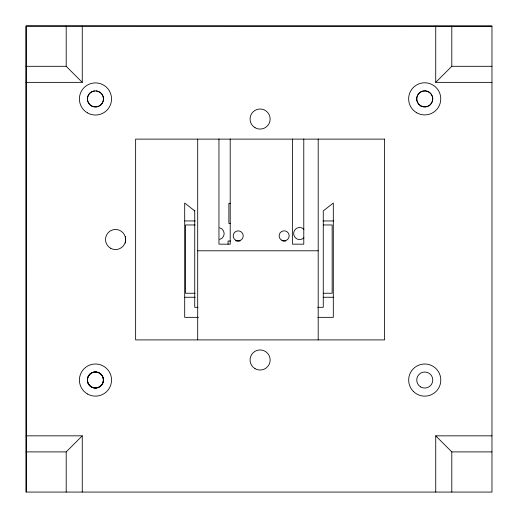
<?xml version="1.0" encoding="UTF-8"?>
<svg xmlns="http://www.w3.org/2000/svg" width="518" height="518" viewBox="0 0 518 518"><rect width="100%" height="100%" fill="white"/><g stroke="black" fill="none" stroke-linecap="round" stroke-linejoin="round"><path stroke-width="0.78" d="M491.608 26.055L26.127 25.9L26.282 491.945M26.036 451.903L66.2 451.903L82.265 435.839L82.265 492.068M491.964 82.368L435.735 82.368L451.8 66.304L451.8 26.14M26.036 66.304L66.2 66.304L82.265 82.368L26.036 82.368M451.8 66.304L491.964 66.304M230.484 203.309L228.878 203.309L228.878 223.394L230.484 223.394M184.816 220.946L195.318 220.946M323.193 220.946L333.702 220.946M195.144 224.961L185.548 224.961L185.548 293.246L195.144 293.246M323.361 224.961L332.155 224.961L332.155 293.246L323.361 293.246M230.484 241.032L228.069 241.032L228.069 244.243M236.104 241.032L240.119 241.032M282.699 241.032L285.91 241.032M197.695 250.79L318.194 250.79M184.816 297.261L195.318 297.261M323.193 297.261L333.702 297.261M197.954 307.303L194.736 307.303L194.736 210.282L194.736 210.904L184.693 203.037L184.693 317.346L198.452 317.346M317.644 307.303L323.264 307.303L323.264 210.904L333.307 203.037L333.307 317.346L317.845 317.346M26.036 435.839L82.265 435.839M435.735 492.068L435.735 435.839L491.964 435.839M435.735 435.839L451.8 451.903L491.964 451.903M451.8 451.903L451.8 492.068M435.735 26.14L435.735 82.368M318.194 139.096L318.194 339.802M303.781 138.992L303.781 244.172L292.521 244.172L292.521 138.992M230.206 138.992L230.206 244.172L218.952 244.172L218.952 138.992M197.695 139.096L197.695 339.802M125.576 236.616L125.576 243.084M82.265 26.14L82.265 82.368M66.2 26.14L66.2 66.304M66.2 451.903L66.2 492.068M96.134 90.87A8.035 8.035 0 0 1 102.273 103.088A8.035 8.035 0 0 1 88.597 103.088A8.035 8.035 0 0 1 94.736 90.87M88.397 375.958A8.035 8.035 0 0 1 102.188 375.757A8.035 8.035 0 0 1 95.817 387.995A8.035 8.035 0 0 1 88.073 376.573M219.723 227.81A6.028 6.028 0 0 1 219.723 239.445M303.936 237.801A6.028 6.028 0 0 1 295.415 237.801A6.028 6.028 0 0 1 295.415 229.28A6.028 6.028 0 0 1 303.936 229.28M99.469 386.985A8.035 8.035 0 0 1 87.425 380.264A8.035 8.035 0 0 1 99.061 372.85A8.035 8.035 0 0 1 100.058 386.609M491.964 26.14L26.036 26.14L26.036 492.068L491.964 492.068L491.964 26.14M384.57 139.122L135.638 139.122L135.638 339.905L384.57 339.905L384.57 139.122M281.637 240.184A5.018 5.018 0 0 0 289.167 235.832A5.018 5.018 0 0 0 281.637 231.488A5.018 5.018 0 0 0 281.637 240.184M235.696 240.235A5.018 5.018 0 0 0 243.233 235.891A5.018 5.018 0 0 0 235.696 231.54A5.018 5.018 0 0 0 235.696 240.235M420.745 386.991A8.035 8.035 0 0 0 432.795 380.037A8.035 8.035 0 0 0 420.745 373.077A8.035 8.035 0 0 0 420.745 386.991M420.739 105.892A8.035 8.035 0 0 0 432.789 98.938A8.035 8.035 0 0 0 420.739 91.984A8.035 8.035 0 0 0 420.739 105.892M255.083 368.686A10.043 10.043 0 0 0 270.15 359.984A10.043 10.043 0 0 0 255.083 351.288A10.043 10.043 0 0 0 255.083 368.686M255.083 127.739A10.043 10.043 0 0 0 270.15 119.043A10.043 10.043 0 0 0 255.083 110.347A10.043 10.043 0 0 0 255.083 127.739M110.535 248.213A10.043 10.043 0 0 0 125.602 239.517A10.043 10.043 0 0 0 110.535 230.814A10.043 10.043 0 0 0 110.535 248.213M87.438 112.872A16.064 16.064 0 0 0 111.538 98.957A16.064 16.064 0 0 0 87.438 85.043A16.064 16.064 0 0 0 87.438 112.872M416.666 112.756A16.064 16.064 0 0 0 440.766 98.841A16.064 16.064 0 0 0 416.666 84.933A16.064 16.064 0 0 0 416.666 112.756M87.438 393.984A16.064 16.064 0 0 0 111.538 380.07A16.064 16.064 0 0 0 87.438 366.155A16.064 16.064 0 0 0 87.438 393.984M413.377 391.433A16.064 16.064 0 0 0 440.255 384.226A16.064 16.064 0 0 0 420.577 364.549A16.064 16.064 0 0 0 413.377 391.433M91.459 105.912A8.035 8.035 0 0 0 103.509 98.957A8.035 8.035 0 0 0 91.459 92.003A8.035 8.035 0 0 0 91.459 105.912M91.401 386.959A8.035 8.035 0 0 0 103.451 380.005A8.035 8.035 0 0 0 91.401 373.044A8.035 8.035 0 0 0 91.401 386.959M420.687 105.802A8.035 8.035 0 0 0 432.737 98.841A8.035 8.035 0 0 0 420.687 91.887A8.035 8.035 0 0 0 420.687 105.802"/></g></svg>
